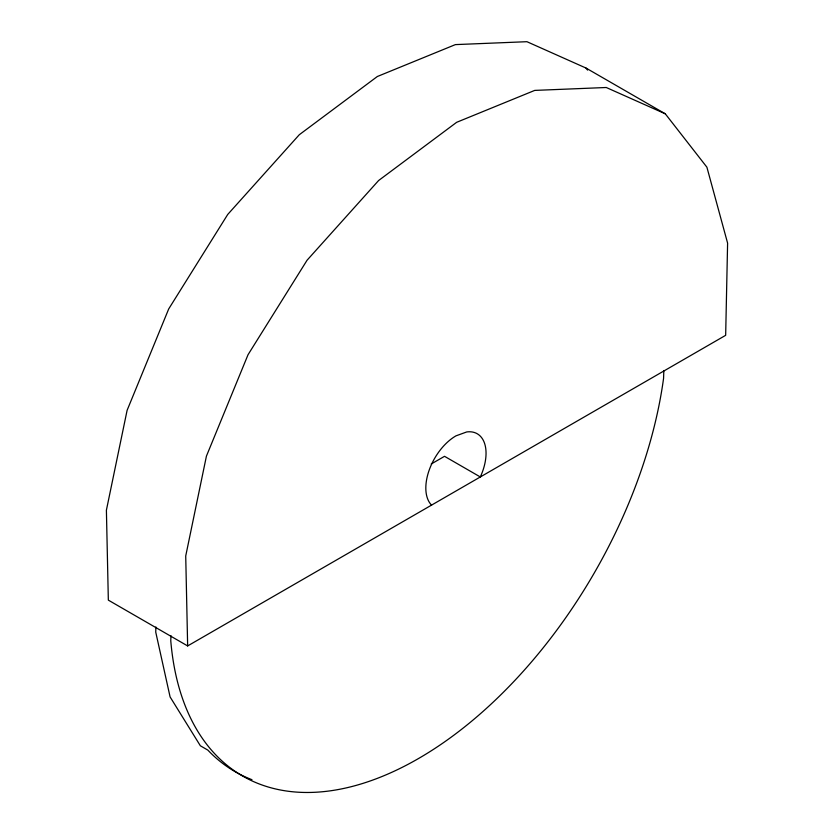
<?xml version="1.0" encoding="UTF-8"?>
<svg xmlns="http://www.w3.org/2000/svg" width="834" height="834" viewBox="0 0 834 834"><rect width="100%" height="100%" fill="white"/><g stroke="black" fill="none" stroke-linecap="round" stroke-linejoin="round"><path stroke-width="1.25" d="M155.906 626.97L155.739 632.109L170.094 696.932L200.358 745.784L207.875 750.131A351.729 203.069 -60 0 0 251.972 779.696M170.949 635.654L170.772 640.783A351.729 203.069 -60 0 0 408.796 763.923A351.729 203.069 -60 0 0 663.572 378.344L663.833 370.536M431.23 463.985L444.532 456.313L480.311 476.965A42.586 24.582 -60 0 0 466.717 431.949L455.927 435.869A42.586 24.582 -60 0 0 429.114 470.324A42.586 24.582 -60 0 0 431.553 505.123M187.65 645.933L725.663 335.32L727.602 243.132L706.898 167.186L665.292 113.82L585.968 68.034L526.932 41.7L455.395 44.609L377.343 76.509L299.281 134.743L227.745 214.432L168.708 308.934L127.102 410.349L106.398 510.189L108.337 600.136L187.65 645.933L185.721 555.986L206.425 456.135L248.032 354.731L307.068 260.229L378.605 180.53L456.657 122.306L534.719 90.406L606.255 87.497L665.292 113.82M585.968 68.034L587.574 70.087"/></g></svg>
